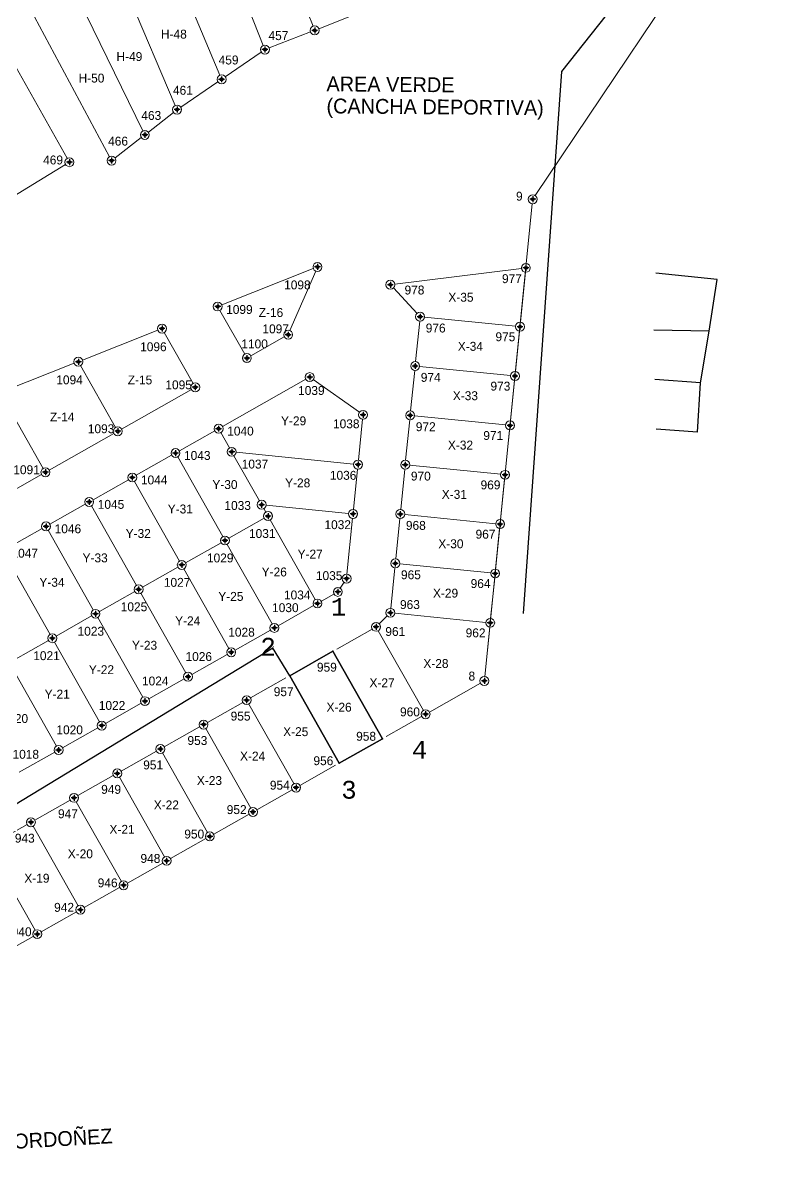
# Model space of a CAD drawing. Header units: millimetres. Extents: x 612074 to 614541, y 1316471 to 1317841.
# Drawn here: x 612879.4 to 613008.3, y 1317121.4 to 1317313.5 of the extents above; entities that cross this region are included whole.
import ezdxf
from ezdxf.enums import TextEntityAlignment as Align

# ---------------------------------------------------------------- set-up
doc = ezdxf.new("R2010")
doc.units = ezdxf.units.MM
doc.layers.add('CAPA ROJA', color=1, linetype='Continuous')
doc.styles.add('MONOTXT4', font='Monotxt4.shx')
doc.styles.add('Styledgn003', font='dgn003.shx')

# ---------------------------------------------------------------- blocks, each defined once
blk = doc.blocks.new('_ARCHTICK')
at = {"color": 0, "linetype": 'ByBlock', "const_width": 0.15}
blk.add_lwpolyline([(-0.5, -0.5), (0.5, 0.5)], dxfattribs=at)

msp = doc.modelspace()

# ---------------------------------------------------------------- linework, layer by layer
at = {"layer": 'CAPA ROJA', "color": 1, "linetype": 'Continuous'}
for p, q in [((613008.27, 1317353.56), (612970.11, 1317305.32)), ((612970.11, 1317305.32), (612963.66, 1317214.08)), ((612996.32, 1317270.31), (612985.99, 1317271.38)), ((612994.98, 1317261.61), (612996.32, 1317270.31)), ((612994.98, 1317261.61), (612985.66, 1317261.77)), ((612993.5, 1317252.88), (612994.98, 1317261.61)), ((612993.5, 1317252.88), (612985.8, 1317253.44)), ((612993.01, 1317244.62), (612993.5, 1317252.88)), ((612993.01, 1317244.62), (612986.06, 1317245.11))]:
    msp.add_line(p, q, dxfattribs=at)
at = {"layer": 'CAPA ROJA', "color": 1, "linetype": 'Continuous', "lineweight": 13}
for p, q in [((612965.67, 1317284.42), (613003.75, 1317341.11)), ((612921.4, 1317330.14), (612928.25, 1317312.92)), ((612928.25, 1317312.92), (612921.4, 1317330.14)), ((612913.02, 1317326.87), (612919.87, 1317309.68)), ((612919.87, 1317309.68), (612913.02, 1317326.87)), ((612904.65, 1317323.59), (612912.57, 1317304.68)), ((612912.57, 1317304.68), (612904.65, 1317323.59)), ((612896.25, 1317320.31), (612905.06, 1317299.58)), ((612905.06, 1317299.58), (612896.25, 1317320.31)), ((612888.8, 1317317.4), (612899.6, 1317295.3)), ((612899.6, 1317295.3), (612888.8, 1317317.4)), ((612881.36, 1317314.49), (612893.97, 1317290.96)), ((612929.23, 1317312.5), (612936.16, 1317315.24)), ((612886.86, 1317290.69), (612874.87, 1317311.93)), ((612920.85, 1317309.26), (612927.83, 1317311.95)), ((612913.48, 1317304.41), (612919.53, 1317308.56)), ((612905.97, 1317299.31), (612912.24, 1317303.56)), ((612900.52, 1317295.09), (612904.76, 1317298.42)), ((612894.91, 1317290.76), (612899.33, 1317294.17)), ((612875.82, 1317283.06), (612886.59, 1317289.64)), ((612957.18, 1317203.46), (612965.18, 1317283.05)), ((612928.3, 1317272.12), (612912.9, 1317266.02)), ((612963.35, 1317272.16), (612942.02, 1317269.5)), ((612924.36, 1317261.69), (612928.7, 1317271.71)), ((612963.17, 1317263.09), (612964.02, 1317271.51)), ((612941.78, 1317268.86), (612945.77, 1317264.58)), ((612912.57, 1317265.09), (612916.75, 1317257.72)), ((612946.21, 1317263.29), (612945.52, 1317256.47)), ((612962.35, 1317262.42), (612947.03, 1317263.96)), ((612947.03, 1317263.96), (612962.35, 1317262.42)), ((612902.12, 1317261.75), (612889.44, 1317256.73)), ((612908.05, 1317252.79), (612903.19, 1317261.38)), ((612917.77, 1317257.43), (612923.41, 1317260.63)), ((612962.34, 1317254.78), (612963.02, 1317261.6)), ((612888.04, 1317256.18), (612876.3, 1317251.53)), ((612895, 1317245.4), (612889.11, 1317255.8)), ((612889.11, 1317255.8), (612895, 1317245.4)), ((612945.37, 1317254.98), (612944.69, 1317248.17)), ((612961.52, 1317254.11), (612946.2, 1317255.65)), ((612946.2, 1317255.65), (612961.52, 1317254.11)), ((612927.04, 1317253.49), (612913, 1317245.55)), ((612936.06, 1317247.94), (612928.3, 1317253.43)), ((612961.5, 1317246.48), (612962.19, 1317253.29)), ((612896.02, 1317245.11), (612907.76, 1317251.77)), ((612882.82, 1317238.5), (612875.97, 1317250.6)), ((612875.97, 1317250.6), (612882.82, 1317238.5)), ((612960.68, 1317245.81), (612945.36, 1317247.35)), ((612945.36, 1317247.35), (612960.68, 1317245.81)), ((612935.9, 1317239.88), (612936.59, 1317246.76)), ((612944.54, 1317246.68), (612943.85, 1317239.86)), ((612883.84, 1317238.21), (612894.71, 1317244.37)), ((612911.7, 1317244.81), (612905.74, 1317241.44)), ((612912.72, 1317244.53), (612914.19, 1317241.93)), ((612914.19, 1317241.93), (612912.72, 1317244.53)), ((612960.67, 1317238.17), (612961.35, 1317244.99)), ((612904.43, 1317240.7), (612898.47, 1317237.33)), ((612905.46, 1317240.42), (612913.04, 1317227.01)), ((612913.04, 1317227.01), (612905.46, 1317240.42)), ((612914.93, 1317240.62), (612919.23, 1317233.03)), ((612919.23, 1317233.03), (612914.93, 1317240.62)), ((612935.08, 1317239.21), (612915.31, 1317241.2)), ((612915.31, 1317241.2), (612935.08, 1317239.21)), ((612875.14, 1317233.28), (612882.54, 1317237.47)), ((612935.07, 1317231.58), (612935.75, 1317238.39)), ((612943.7, 1317238.37), (612943.02, 1317231.55)), ((612959.85, 1317237.5), (612944.52, 1317239.04)), ((612944.52, 1317239.04), (612959.85, 1317237.5)), ((612897.17, 1317236.59), (612891.21, 1317233.21)), ((612898.19, 1317236.3), (612905.78, 1317222.9)), ((612905.78, 1317222.9), (612898.19, 1317236.3)), ((612959.83, 1317229.86), (612960.52, 1317236.68)), ((612889.9, 1317232.47), (612883.94, 1317229.1)), ((612890.93, 1317232.19), (612898.51, 1317218.79)), ((612898.51, 1317218.79), (612890.93, 1317232.19)), ((612919.97, 1317231.73), (612920.31, 1317231.12)), ((612920.31, 1317231.12), (612919.97, 1317231.73)), ((612934.25, 1317230.91), (612920.34, 1317232.3)), ((612920.34, 1317232.3), (612934.25, 1317230.91)), ((612920.03, 1317230.1), (612914.06, 1317226.73)), ((612914.06, 1317226.73), (612920.03, 1317230.1)), ((612928.63, 1317216.42), (612921.05, 1317229.82)), ((612921.05, 1317229.82), (612928.63, 1317216.42)), ((612933.97, 1317220.69), (612934.92, 1317230.09)), ((612942.87, 1317230.06), (612942.18, 1317223.25)), ((612959.01, 1317229.19), (612943.69, 1317230.73)), ((612943.69, 1317230.73), (612959.01, 1317229.19)), ((612882.64, 1317228.36), (612876.68, 1317224.99)), ((612883.66, 1317228.08), (612891.25, 1317214.67)), ((612891.25, 1317214.67), (612883.66, 1317228.08)), ((612959, 1317221.56), (612959.68, 1317228.37)), ((612912.76, 1317225.99), (612906.8, 1317222.62)), ((612906.8, 1317222.62), (612912.76, 1317225.99)), ((612876.39, 1317223.97), (612883.98, 1317210.56)), ((612883.98, 1317210.56), (612876.39, 1317223.97)), ((612921.37, 1317212.31), (612913.78, 1317225.71)), ((612913.78, 1317225.71), (612921.37, 1317212.31)), ((612958.17, 1317220.89), (612942.85, 1317222.43)), ((612942.85, 1317222.43), (612958.17, 1317220.89)), ((612905.49, 1317221.88), (612899.53, 1317218.5)), ((612899.53, 1317218.5), (612905.49, 1317221.88)), ((612914.1, 1317208.19), (612906.52, 1317221.59)), ((612906.52, 1317221.59), (612914.1, 1317208.19)), ((612942.03, 1317221.76), (612941.35, 1317214.94)), ((612932.84, 1317218.34), (612933.49, 1317219.32)), ((612958.16, 1317213.25), (612958.85, 1317220.07)), ((612898.23, 1317217.76), (612892.27, 1317214.39)), ((612892.27, 1317214.39), (612898.23, 1317217.76)), ((612906.83, 1317204.08), (612899.25, 1317217.48)), ((612899.25, 1317217.48), (612906.83, 1317204.08)), ((612929.65, 1317216.13), (612931.78, 1317217.34)), ((612922.39, 1317212.02), (612928.35, 1317215.4)), ((612890.96, 1317213.65), (612885, 1317210.28)), ((612885, 1317210.28), (612890.96, 1317213.65)), ((612899.57, 1317199.97), (612891.99, 1317213.37)), ((612891.99, 1317213.37), (612899.57, 1317199.97)), ((612940.74, 1317213.67), (612939.41, 1317212.34)), ((612957.34, 1317212.58), (612942.02, 1317214.12)), ((612942.02, 1317214.12), (612957.34, 1317212.58)), ((612915.12, 1317207.91), (612921.08, 1317211.28)), ((612938.22, 1317211.45), (612932.26, 1317208.07)), ((612946.83, 1317197.76), (612939.24, 1317211.16)), ((612939.24, 1317211.16), (612946.83, 1317197.76)), ((612957.18, 1317203.46), (612958.01, 1317211.76)), ((612883.7, 1317209.54), (612877.74, 1317206.17)), ((612877.74, 1317206.17), (612883.7, 1317209.54)), ((612892.3, 1317195.86), (612884.72, 1317209.26)), ((612884.72, 1317209.26), (612892.3, 1317195.86)), ((612907.86, 1317203.8), (612913.82, 1317207.17)), ((612885.04, 1317191.74), (612877.45, 1317205.14)), ((612877.45, 1317205.14), (612885.04, 1317191.74)), ((612900.59, 1317199.69), (612906.55, 1317203.06)), ((612923.69, 1317203.22), (612917.73, 1317199.85)), ((612947.85, 1317197.48), (612956.45, 1317202.35)), ((612916.42, 1317199.11), (612910.46, 1317195.74)), ((612893.33, 1317195.57), (612899.29, 1317198.95)), ((612925.03, 1317185.43), (612917.44, 1317198.83)), ((612917.44, 1317198.83), (612925.03, 1317185.43)), ((612940.58, 1317193.37), (612946.54, 1317196.74)), ((612886.06, 1317191.46), (612892.02, 1317194.83)), ((612909.16, 1317195), (612903.19, 1317191.63)), ((612917.76, 1317181.31), (612910.18, 1317194.72)), ((612910.18, 1317194.72), (612917.76, 1317181.31)), ((612933.32, 1317189.26), (612939.28, 1317192.63)), ((612878.79, 1317187.35), (612884.75, 1317190.72)), ((612901.89, 1317190.89), (612895.93, 1317187.52)), ((612910.5, 1317177.2), (612902.91, 1317190.61)), ((612902.91, 1317190.61), (612910.5, 1317177.2)), ((612926.05, 1317185.14), (612932.01, 1317188.52)), ((612894.62, 1317186.78), (612888.66, 1317183.41)), ((612903.23, 1317173.09), (612895.65, 1317186.5)), ((612895.65, 1317186.5), (612903.23, 1317173.09)), ((612918.79, 1317181.03), (612924.75, 1317184.4)), ((612887.36, 1317182.67), (612881.4, 1317179.3)), ((612895.97, 1317168.98), (612888.38, 1317182.39)), ((612888.38, 1317182.39), (612895.97, 1317168.98)), ((612911.52, 1317176.92), (612917.48, 1317180.29)), ((612880.09, 1317178.56), (612874.13, 1317175.18)), ((612888.7, 1317164.87), (612881.11, 1317178.27)), ((612881.11, 1317178.27), (612888.7, 1317164.87)), ((612904.26, 1317172.81), (612910.22, 1317176.18)), ((612881.44, 1317160.75), (612873.85, 1317174.16)), ((612873.85, 1317174.16), (612881.44, 1317160.75)), ((612896.99, 1317168.69), (612902.95, 1317172.07)), ((612889.72, 1317164.58), (612895.68, 1317167.96)), ((612882.46, 1317160.47), (612888.42, 1317163.84)), ((612875.19, 1317156.36), (612881.15, 1317159.73))]:
    msp.add_line(p, q, dxfattribs=at)
at = {"layer": 'CAPA ROJA', "color": 0, "linetype": 'ByBlock', "lineweight": -2}
for p, q in [((612928.53, 1317312.72), (612928.53, 1317311.72)), ((612928.53, 1317312.72), (612928.53, 1317311.72)), ((612929.03, 1317312.22), (612928.03, 1317312.22)), ((612929.03, 1317312.22), (612928.03, 1317312.22)), ((612920.65, 1317308.99), (612919.65, 1317308.99)), ((612920.65, 1317308.99), (612919.65, 1317308.99)), ((612920.15, 1317309.49), (612920.15, 1317308.49)), ((612920.15, 1317309.49), (612920.15, 1317308.49)), ((612913.36, 1317303.98), (612912.36, 1317303.98)), ((612913.36, 1317303.98), (612912.36, 1317303.98)), ((612912.86, 1317304.48), (612912.86, 1317303.48)), ((612912.86, 1317304.48), (612912.86, 1317303.48)), ((612905.85, 1317298.89), (612904.85, 1317298.89)), ((612905.85, 1317298.89), (612904.85, 1317298.89)), ((612905.35, 1317299.39), (612905.35, 1317298.39)), ((612905.35, 1317299.39), (612905.35, 1317298.39)), ((612899.93, 1317295.13), (612899.93, 1317294.13)), ((612899.93, 1317295.13), (612899.93, 1317294.13)), ((612900.43, 1317294.63), (612899.43, 1317294.63)), ((612900.43, 1317294.63), (612899.43, 1317294.63)), ((612887.73, 1317290.03), (612886.73, 1317290.03)), ((612887.23, 1317290.53), (612887.23, 1317289.53)), ((612894.82, 1317290.3), (612893.82, 1317290.3)), ((612894.32, 1317290.8), (612894.32, 1317289.8)), ((612965.75, 1317283.8), (612964.75, 1317283.8)), ((612965.25, 1317284.3), (612965.25, 1317283.3)), ((612929.5, 1317272.4), (612928.5, 1317272.4)), ((612929, 1317272.9), (612929, 1317271.9)), ((612964.59, 1317272.25), (612963.59, 1317272.25)), ((612964.09, 1317272.75), (612964.09, 1317271.75)), ((612941.77, 1317269.41), (612940.77, 1317269.41)), ((612941.27, 1317269.91), (612941.27, 1317268.91)), ((612912.2, 1317266.24), (612912.2, 1317265.24)), ((612912.7, 1317265.74), (612911.7, 1317265.74)), ((612946.28, 1317264.53), (612946.28, 1317263.54)), ((612946.28, 1317264.53), (612946.28, 1317263.54)), ((612902.82, 1317262.53), (612902.82, 1317261.53)), ((612946.78, 1317264.03), (612945.78, 1317264.03)), ((612946.78, 1317264.03), (612945.78, 1317264.03)), ((612963.1, 1317262.84), (612963.1, 1317261.84)), ((612963.1, 1317262.84), (612963.1, 1317261.84)), ((612903.32, 1317262.03), (612902.32, 1317262.03)), ((612924.57, 1317261), (612923.57, 1317261)), ((612924.07, 1317261.5), (612924.07, 1317260.5)), ((612963.6, 1317262.34), (612962.6, 1317262.34)), ((612963.6, 1317262.34), (612962.6, 1317262.34)), ((612888.74, 1317256.95), (612888.74, 1317255.95)), ((612888.74, 1317256.95), (612888.74, 1317255.95)), ((612917.61, 1317257.06), (612916.61, 1317257.06)), ((612917.11, 1317257.56), (612917.11, 1317256.56)), ((612889.24, 1317256.45), (612888.24, 1317256.45)), ((612889.24, 1317256.45), (612888.24, 1317256.45)), ((612945.95, 1317255.73), (612944.95, 1317255.73)), ((612945.95, 1317255.73), (612944.95, 1317255.73)), ((612945.45, 1317256.23), (612945.45, 1317255.23)), ((612945.45, 1317256.23), (612945.45, 1317255.23)), ((612928.19, 1317253.86), (612927.19, 1317253.86)), ((612927.69, 1317254.36), (612927.69, 1317253.36)), ((612962.76, 1317254.04), (612961.76, 1317254.04)), ((612962.76, 1317254.04), (612961.76, 1317254.04)), ((612962.26, 1317254.54), (612962.26, 1317253.54)), ((612962.26, 1317254.54), (612962.26, 1317253.54)), ((612908.92, 1317252.14), (612907.92, 1317252.14)), ((612908.42, 1317252.64), (612908.42, 1317251.64)), ((612937.17, 1317247.51), (612936.17, 1317247.51)), ((612936.67, 1317248.01), (612936.67, 1317247.01)), ((612945.11, 1317247.42), (612944.11, 1317247.42)), ((612945.11, 1317247.42), (612944.11, 1317247.42)), ((612944.61, 1317247.92), (612944.61, 1317246.92)), ((612944.61, 1317247.92), (612944.61, 1317246.92)), ((612895.37, 1317245.24), (612895.37, 1317244.24)), ((612895.37, 1317245.24), (612895.37, 1317244.24)), ((612912.85, 1317245.18), (612911.85, 1317245.18)), ((612912.85, 1317245.18), (612911.85, 1317245.18)), ((612912.35, 1317245.68), (612912.35, 1317244.68)), ((612912.35, 1317245.68), (612912.35, 1317244.68)), ((612961.93, 1317245.73), (612960.93, 1317245.73)), ((612961.93, 1317245.73), (612960.93, 1317245.73)), ((612961.43, 1317246.23), (612961.43, 1317245.23)), ((612961.43, 1317246.23), (612961.43, 1317245.23)), ((612895.87, 1317244.74), (612894.87, 1317244.74)), ((612895.87, 1317244.74), (612894.87, 1317244.74)), ((612905.09, 1317241.57), (612905.09, 1317240.57)), ((612905.09, 1317241.57), (612905.09, 1317240.57)), ((612915.06, 1317241.28), (612914.06, 1317241.28)), ((612915.06, 1317241.28), (612914.06, 1317241.28)), ((612915.06, 1317241.28), (612914.06, 1317241.28)), ((612914.56, 1317241.78), (612914.56, 1317240.78)), ((612914.56, 1317241.78), (612914.56, 1317240.78)), ((612914.56, 1317241.78), (612914.56, 1317240.78)), ((612905.59, 1317241.07), (612904.59, 1317241.07)), ((612905.59, 1317241.07), (612904.59, 1317241.07)), ((612935.83, 1317239.64), (612935.83, 1317238.64)), ((612935.83, 1317239.64), (612935.83, 1317238.64)), ((612943.78, 1317239.61), (612943.78, 1317238.62)), ((612943.78, 1317239.61), (612943.78, 1317238.62)), ((612883.69, 1317237.84), (612882.69, 1317237.84)), ((612883.69, 1317237.84), (612882.69, 1317237.84)), ((612883.19, 1317238.34), (612883.19, 1317237.34)), ((612883.19, 1317238.34), (612883.19, 1317237.34)), ((612897.82, 1317237.46), (612897.82, 1317236.46)), ((612897.82, 1317237.46), (612897.82, 1317236.46)), ((612936.33, 1317239.14), (612935.33, 1317239.14)), ((612936.33, 1317239.14), (612935.33, 1317239.14)), ((612944.28, 1317239.11), (612943.28, 1317239.11)), ((612944.28, 1317239.11), (612943.28, 1317239.11)), ((612961.09, 1317237.42), (612960.09, 1317237.42)), ((612961.09, 1317237.42), (612960.09, 1317237.42)), ((612960.59, 1317237.92), (612960.59, 1317236.92)), ((612960.59, 1317237.92), (612960.59, 1317236.92)), ((612898.32, 1317236.96), (612897.32, 1317236.96)), ((612898.32, 1317236.96), (612897.32, 1317236.96)), ((612891.06, 1317232.84), (612890.06, 1317232.84)), ((612891.06, 1317232.84), (612890.06, 1317232.84)), ((612890.56, 1317233.34), (612890.56, 1317232.34)), ((612890.56, 1317233.34), (612890.56, 1317232.34)), ((612920.1, 1317232.38), (612919.1, 1317232.38)), ((612920.1, 1317232.38), (612919.1, 1317232.38)), ((612920.1, 1317232.38), (612919.1, 1317232.38)), ((612919.6, 1317232.88), (612919.6, 1317231.88)), ((612919.6, 1317232.88), (612919.6, 1317231.88)), ((612919.6, 1317232.88), (612919.6, 1317231.88)), ((612921.18, 1317230.47), (612920.18, 1317230.47)), ((612921.18, 1317230.47), (612920.18, 1317230.47)), ((612921.18, 1317230.47), (612920.18, 1317230.47)), ((612920.68, 1317230.97), (612920.68, 1317229.97)), ((612920.68, 1317230.97), (612920.68, 1317229.97)), ((612920.68, 1317230.97), (612920.68, 1317229.97)), ((612935.49, 1317230.83), (612934.49, 1317230.83)), ((612935.49, 1317230.83), (612934.49, 1317230.83)), ((612934.99, 1317231.33), (612934.99, 1317230.33)), ((612934.99, 1317231.33), (612934.99, 1317230.33)), ((612943.44, 1317230.81), (612942.44, 1317230.81)), ((612943.44, 1317230.81), (612942.44, 1317230.81)), ((612942.94, 1317231.31), (612942.94, 1317230.31)), ((612942.94, 1317231.31), (612942.94, 1317230.31)), ((612883.79, 1317228.73), (612882.79, 1317228.73)), ((612883.79, 1317228.73), (612882.79, 1317228.73)), ((612883.29, 1317229.23), (612883.29, 1317228.23)), ((612883.29, 1317229.23), (612883.29, 1317228.23)), ((612960.26, 1317229.12), (612959.26, 1317229.12)), ((612960.26, 1317229.12), (612959.26, 1317229.12)), ((612959.76, 1317229.62), (612959.76, 1317228.62)), ((612959.76, 1317229.62), (612959.76, 1317228.62)), ((612913.91, 1317226.36), (612912.91, 1317226.36)), ((612913.91, 1317226.36), (612912.91, 1317226.36)), ((612913.91, 1317226.36), (612912.91, 1317226.36)), ((612913.91, 1317226.36), (612912.91, 1317226.36)), ((612913.41, 1317226.86), (612913.41, 1317225.86)), ((612913.41, 1317226.86), (612913.41, 1317225.86)), ((612913.41, 1317226.86), (612913.41, 1317225.86)), ((612913.41, 1317226.86), (612913.41, 1317225.86)), ((612906.65, 1317222.25), (612905.65, 1317222.25)), ((612906.65, 1317222.25), (612905.65, 1317222.25)), ((612906.65, 1317222.25), (612905.65, 1317222.25)), ((612906.65, 1317222.25), (612905.65, 1317222.25)), ((612906.15, 1317222.75), (612906.15, 1317221.75)), ((612906.15, 1317222.75), (612906.15, 1317221.75)), ((612906.15, 1317222.75), (612906.15, 1317221.75)), ((612906.15, 1317222.75), (612906.15, 1317221.75)), ((612942.61, 1317222.5), (612941.61, 1317222.5)), ((612942.61, 1317222.5), (612941.61, 1317222.5)), ((612942.11, 1317223), (612942.11, 1317222)), ((612942.11, 1317223), (612942.11, 1317222)), ((612933.9, 1317220.44), (612933.9, 1317219.44)), ((612959.42, 1317220.81), (612958.42, 1317220.81)), ((612959.42, 1317220.81), (612958.42, 1317220.81)), ((612958.92, 1317221.31), (612958.92, 1317220.31)), ((612958.92, 1317221.31), (612958.92, 1317220.31)), ((612898.88, 1317218.63), (612898.88, 1317217.63)), ((612898.88, 1317218.63), (612898.88, 1317217.63)), ((612898.88, 1317218.63), (612898.88, 1317217.63)), ((612898.88, 1317218.63), (612898.88, 1317217.63)), ((612932.43, 1317218.21), (612932.43, 1317217.21)), ((612934.4, 1317219.94), (612933.4, 1317219.94)), ((612899.38, 1317218.13), (612898.38, 1317218.13)), ((612899.38, 1317218.13), (612898.38, 1317218.13)), ((612899.38, 1317218.13), (612898.38, 1317218.13)), ((612899.38, 1317218.13), (612898.38, 1317218.13)), ((612929, 1317216.26), (612929, 1317215.26)), ((612929, 1317216.26), (612929, 1317215.26)), ((612932.93, 1317217.71), (612931.93, 1317217.71)), ((612891.62, 1317214.52), (612891.62, 1317213.52)), ((612891.62, 1317214.52), (612891.62, 1317213.52)), ((612891.62, 1317214.52), (612891.62, 1317213.52)), ((612891.62, 1317214.52), (612891.62, 1317213.52)), ((612929.5, 1317215.76), (612928.5, 1317215.76)), ((612929.5, 1317215.76), (612928.5, 1317215.76)), ((612941.27, 1317214.69), (612941.27, 1317213.69)), ((612941.27, 1317214.69), (612941.27, 1317213.69)), ((612892.12, 1317214.02), (612891.12, 1317214.02)), ((612892.12, 1317214.02), (612891.12, 1317214.02)), ((612892.12, 1317214.02), (612891.12, 1317214.02)), ((612892.12, 1317214.02), (612891.12, 1317214.02)), ((612941.77, 1317214.19), (612940.77, 1317214.19)), ((612941.77, 1317214.19), (612940.77, 1317214.19)), ((612958.59, 1317212.5), (612957.59, 1317212.5)), ((612958.59, 1317212.5), (612957.59, 1317212.5)), ((612958.09, 1317213), (612958.09, 1317212)), ((612958.09, 1317213), (612958.09, 1317212)), ((612922.24, 1317211.65), (612921.24, 1317211.65)), ((612922.24, 1317211.65), (612921.24, 1317211.65)), ((612921.74, 1317212.15), (612921.74, 1317211.15)), ((612921.74, 1317212.15), (612921.74, 1317211.15)), ((612939.37, 1317211.82), (612938.37, 1317211.82)), ((612939.37, 1317211.82), (612938.37, 1317211.82)), ((612938.87, 1317212.32), (612938.87, 1317211.32)), ((612938.87, 1317212.32), (612938.87, 1317211.32)), ((612884.85, 1317209.91), (612883.85, 1317209.91)), ((612884.85, 1317209.91), (612883.85, 1317209.91)), ((612884.85, 1317209.91), (612883.85, 1317209.91)), ((612884.85, 1317209.91), (612883.85, 1317209.91)), ((612884.35, 1317210.41), (612884.35, 1317209.41)), ((612884.35, 1317210.41), (612884.35, 1317209.41)), ((612884.35, 1317210.41), (612884.35, 1317209.41)), ((612884.35, 1317210.41), (612884.35, 1317209.41)), ((612914.97, 1317207.54), (612913.97, 1317207.54)), ((612914.97, 1317207.54), (612913.97, 1317207.54)), ((612914.47, 1317208.04), (612914.47, 1317207.04)), ((612914.47, 1317208.04), (612914.47, 1317207.04)), ((612907.7, 1317203.43), (612906.7, 1317203.43)), ((612907.7, 1317203.43), (612906.7, 1317203.43)), ((612907.2, 1317203.93), (612907.2, 1317202.93)), ((612907.2, 1317203.93), (612907.2, 1317202.93)), ((612957.1, 1317203.22), (612957.1, 1317202.22)), ((612957.1, 1317203.22), (612957.1, 1317202.22)), ((612957.6, 1317202.72), (612956.6, 1317202.72)), ((612957.6, 1317202.72), (612956.6, 1317202.72)), ((612900.44, 1317199.32), (612899.44, 1317199.32)), ((612900.44, 1317199.32), (612899.44, 1317199.32)), ((612899.94, 1317199.82), (612899.94, 1317198.82)), ((612899.94, 1317199.82), (612899.94, 1317198.82)), ((612917.57, 1317199.48), (612916.57, 1317199.48)), ((612917.57, 1317199.48), (612916.57, 1317199.48)), ((612917.07, 1317199.98), (612917.07, 1317198.98)), ((612917.07, 1317199.98), (612917.07, 1317198.98)), ((612947.7, 1317197.11), (612946.7, 1317197.11)), ((612947.7, 1317197.11), (612946.7, 1317197.11)), ((612947.2, 1317197.61), (612947.2, 1317196.61)), ((612947.2, 1317197.61), (612947.2, 1317196.61)), ((612893.17, 1317195.2), (612892.17, 1317195.2)), ((612893.17, 1317195.2), (612892.17, 1317195.2)), ((612892.67, 1317195.7), (612892.67, 1317194.7)), ((612892.67, 1317195.7), (612892.67, 1317194.7)), ((612910.31, 1317195.37), (612909.31, 1317195.37)), ((612910.31, 1317195.37), (612909.31, 1317195.37)), ((612909.81, 1317195.87), (612909.81, 1317194.87)), ((612909.81, 1317195.87), (612909.81, 1317194.87)), ((612885.41, 1317191.59), (612885.41, 1317190.59)), ((612885.41, 1317191.59), (612885.41, 1317190.59)), ((612902.54, 1317191.76), (612902.54, 1317190.76)), ((612902.54, 1317191.76), (612902.54, 1317190.76)), ((612885.91, 1317191.09), (612884.91, 1317191.09)), ((612885.91, 1317191.09), (612884.91, 1317191.09)), ((612903.04, 1317191.26), (612902.04, 1317191.26)), ((612903.04, 1317191.26), (612902.04, 1317191.26)), ((612895.28, 1317187.65), (612895.28, 1317186.65)), ((612895.28, 1317187.65), (612895.28, 1317186.65)), ((612895.78, 1317187.15), (612894.78, 1317187.15)), ((612895.78, 1317187.15), (612894.78, 1317187.15)), ((612925.9, 1317184.77), (612924.9, 1317184.77)), ((612925.9, 1317184.77), (612924.9, 1317184.77)), ((612925.4, 1317185.27), (612925.4, 1317184.27)), ((612925.4, 1317185.27), (612925.4, 1317184.27)), ((612888.51, 1317183.04), (612887.51, 1317183.04)), ((612888.51, 1317183.04), (612887.51, 1317183.04)), ((612888.01, 1317183.54), (612888.01, 1317182.54)), ((612888.01, 1317183.54), (612888.01, 1317182.54)), ((612918.63, 1317180.66), (612917.63, 1317180.66)), ((612918.63, 1317180.66), (612917.63, 1317180.66)), ((612918.13, 1317181.16), (612918.13, 1317180.16)), ((612918.13, 1317181.16), (612918.13, 1317180.16)), ((612881.24, 1317178.93), (612880.24, 1317178.93)), ((612881.24, 1317178.93), (612880.24, 1317178.93)), ((612880.74, 1317179.43), (612880.74, 1317178.43)), ((612880.74, 1317179.43), (612880.74, 1317178.43)), ((612911.37, 1317176.55), (612910.37, 1317176.55)), ((612911.37, 1317176.55), (612910.37, 1317176.55)), ((612910.87, 1317177.05), (612910.87, 1317176.05)), ((612910.87, 1317177.05), (612910.87, 1317176.05)), ((612904.1, 1317172.44), (612903.1, 1317172.44)), ((612904.1, 1317172.44), (612903.1, 1317172.44)), ((612903.6, 1317172.94), (612903.6, 1317171.94)), ((612903.6, 1317172.94), (612903.6, 1317171.94)), ((612896.84, 1317168.33), (612895.84, 1317168.33)), ((612896.84, 1317168.33), (612895.84, 1317168.33)), ((612896.34, 1317168.83), (612896.34, 1317167.83)), ((612896.34, 1317168.83), (612896.34, 1317167.83)), ((612889.07, 1317164.71), (612889.07, 1317163.71)), ((612889.07, 1317164.71), (612889.07, 1317163.71)), ((612889.57, 1317164.21), (612888.57, 1317164.21)), ((612889.57, 1317164.21), (612888.57, 1317164.21)), ((612881.81, 1317160.6), (612881.81, 1317159.6)), ((612881.81, 1317160.6), (612881.81, 1317159.6)), ((612882.31, 1317160.1), (612881.31, 1317160.1)), ((612882.31, 1317160.1), (612881.31, 1317160.1))]:
    msp.add_line(p, q, dxfattribs=at)
at = {"layer": 'CAPA ROJA', "color": 1, "lineweight": 30, "ltscale": 0.5}
for p, q in [((612921.51, 1317208.26), (612832.16, 1317154.01)), ((612924.34, 1317203.6), (612921.45, 1317208.37)), ((612931.61, 1317207.71), (612924.34, 1317203.59)), ((612939.93, 1317193), (612931.61, 1317207.71)), ((612924.34, 1317203.59), (612932.66, 1317188.89)), ((612932.66, 1317188.89), (612939.93, 1317193))]:
    msp.add_line(p, q, dxfattribs=at)
at = {"layer": 'CAPA ROJA', "color": 1, "ltscale": 0.5}
for p, q in [((612924.34, 1317203.59), (612931.61, 1317207.71)), ((612931.61, 1317207.71), (612939.93, 1317193)), ((612932.66, 1317188.89), (612924.34, 1317203.59)), ((612939.93, 1317193), (612932.66, 1317188.89))]:
    msp.add_line(p, q, dxfattribs=at)
at = {"layer": 'CAPA ROJA', "color": 1, "linetype": 'Continuous', "lineweight": 13}
for centre in [(612928.53, 1317312.22), (612928.53, 1317312.22), (612920.15, 1317308.99), (612920.15, 1317308.99), (612912.86, 1317303.98), (612912.86, 1317303.98), (612905.35, 1317298.89), (612905.35, 1317298.89), (612899.93, 1317294.63), (612899.93, 1317294.63), (612887.23, 1317290.03), (612894.32, 1317290.3), (612965.25, 1317283.8), (612929, 1317272.4), (612964.09, 1317272.25), (612941.27, 1317269.41), (612912.2, 1317265.74), (612946.28, 1317264.03), (612946.28, 1317264.03), (612902.82, 1317262.03), (612963.1, 1317262.34), (612963.1, 1317262.34), (612924.07, 1317261), (612888.74, 1317256.45), (612888.74, 1317256.45), (612917.11, 1317257.06), (612945.45, 1317255.73), (612945.45, 1317255.73), (612962.26, 1317254.04), (612962.26, 1317254.04), (612908.42, 1317252.14), (612927.69, 1317253.86), (612936.67, 1317247.51), (612944.61, 1317247.42), (612944.61, 1317247.42), (612895.37, 1317244.74), (612895.37, 1317244.74), (612912.35, 1317245.18), (612912.35, 1317245.18), (612961.43, 1317245.73), (612961.43, 1317245.73), (612905.09, 1317241.07), (612905.09, 1317241.07), (612914.56, 1317241.28), (612914.56, 1317241.28), (612914.56, 1317241.28), (612935.83, 1317239.14), (612935.83, 1317239.14), (612943.78, 1317239.11), (612943.78, 1317239.11), (612883.19, 1317237.84), (612883.19, 1317237.84), (612897.82, 1317236.96), (612897.82, 1317236.96), (612960.59, 1317237.42), (612960.59, 1317237.42), (612890.56, 1317232.84), (612890.56, 1317232.84), (612919.6, 1317232.38), (612919.6, 1317232.38), (612919.6, 1317232.38), (612920.68, 1317230.47), (612920.68, 1317230.47), (612920.68, 1317230.47), (612934.99, 1317230.83), (612934.99, 1317230.83), (612942.94, 1317230.81), (612942.94, 1317230.81), (612959.76, 1317229.12), (612959.76, 1317229.12), (612883.29, 1317228.73), (612883.29, 1317228.73), (612913.41, 1317226.36), (612913.41, 1317226.36), (612913.41, 1317226.36), (612913.41, 1317226.36), (612906.15, 1317222.25), (612906.15, 1317222.25), (612906.15, 1317222.25), (612906.15, 1317222.25), (612942.11, 1317222.5), (612942.11, 1317222.5), (612933.9, 1317219.94), (612958.92, 1317220.81), (612958.92, 1317220.81), (612898.88, 1317218.13), (612898.88, 1317218.13), (612898.88, 1317218.13), (612898.88, 1317218.13), (612932.43, 1317217.71), (612929, 1317215.76), (612929, 1317215.76), (612891.62, 1317214.02), (612891.62, 1317214.02), (612891.62, 1317214.02), (612891.62, 1317214.02), (612941.27, 1317214.19), (612941.27, 1317214.19), (612938.87, 1317211.82), (612938.87, 1317211.82), (612958.09, 1317212.5), (612958.09, 1317212.5), (612884.35, 1317209.91), (612884.35, 1317209.91), (612884.35, 1317209.91), (612884.35, 1317209.91), (612921.74, 1317211.65), (612921.74, 1317211.65), (612914.47, 1317207.54), (612914.47, 1317207.54), (612907.2, 1317203.43), (612907.2, 1317203.43), (612957.1, 1317202.72), (612957.1, 1317202.72), (612899.94, 1317199.32), (612899.94, 1317199.32), (612917.07, 1317199.48), (612917.07, 1317199.48), (612947.2, 1317197.11), (612947.2, 1317197.11), (612892.67, 1317195.2), (612892.67, 1317195.2), (612909.81, 1317195.37), (612909.81, 1317195.37), (612885.41, 1317191.09), (612885.41, 1317191.09), (612902.54, 1317191.26), (612902.54, 1317191.26), (612895.28, 1317187.15), (612895.28, 1317187.15), (612925.4, 1317184.77), (612925.4, 1317184.77), (612888.01, 1317183.04), (612888.01, 1317183.04), (612918.13, 1317180.66), (612918.13, 1317180.66), (612880.74, 1317178.93), (612880.74, 1317178.93), (612910.87, 1317176.55), (612910.87, 1317176.55), (612903.6, 1317172.44), (612903.6, 1317172.44), (612896.34, 1317168.33), (612896.34, 1317168.33), (612889.07, 1317164.21), (612889.07, 1317164.21), (612881.81, 1317160.1), (612881.81, 1317160.1)]:
    msp.add_circle(centre, 0.75, dxfattribs=at)
at = {"layer": 'CAPA ROJA', "color": 0, "linetype": 'ByBlock', "lineweight": -2}
for centre in [(612928.53, 1317312.22), (612928.53, 1317312.22), (612920.15, 1317308.99), (612920.15, 1317308.99), (612912.86, 1317303.98), (612912.86, 1317303.98), (612905.35, 1317298.89), (612905.35, 1317298.89), (612899.93, 1317294.63), (612899.93, 1317294.63), (612887.23, 1317290.03), (612894.32, 1317290.3), (612965.25, 1317283.8), (612929, 1317272.4), (612964.09, 1317272.25), (612941.27, 1317269.41), (612912.2, 1317265.74), (612946.28, 1317264.03), (612946.28, 1317264.03), (612963.1, 1317262.34), (612963.1, 1317262.34), (612902.82, 1317262.03), (612924.07, 1317261), (612888.74, 1317256.45), (612888.74, 1317256.45), (612917.11, 1317257.06), (612945.45, 1317255.73), (612945.45, 1317255.73), (612927.69, 1317253.86), (612962.26, 1317254.04), (612962.26, 1317254.04), (612908.42, 1317252.14), (612936.67, 1317247.51), (612944.61, 1317247.42), (612944.61, 1317247.42), (612912.35, 1317245.18), (612912.35, 1317245.18), (612961.43, 1317245.73), (612961.43, 1317245.73), (612895.37, 1317244.74), (612895.37, 1317244.74), (612905.09, 1317241.07), (612905.09, 1317241.07), (612914.56, 1317241.28), (612914.56, 1317241.28), (612914.56, 1317241.28), (612935.83, 1317239.14), (612935.83, 1317239.14), (612943.78, 1317239.11), (612943.78, 1317239.11), (612883.19, 1317237.84), (612883.19, 1317237.84), (612960.59, 1317237.42), (612960.59, 1317237.42), (612897.82, 1317236.96), (612897.82, 1317236.96), (612890.56, 1317232.84), (612890.56, 1317232.84), (612919.6, 1317232.38), (612919.6, 1317232.38), (612919.6, 1317232.38), (612920.68, 1317230.47), (612920.68, 1317230.47), (612920.68, 1317230.47), (612934.99, 1317230.83), (612934.99, 1317230.83), (612942.94, 1317230.81), (612942.94, 1317230.81), (612883.29, 1317228.73), (612883.29, 1317228.73), (612959.76, 1317229.12), (612959.76, 1317229.12), (612913.41, 1317226.36), (612913.41, 1317226.36), (612913.41, 1317226.36), (612913.41, 1317226.36), (612906.15, 1317222.25), (612906.15, 1317222.25), (612906.15, 1317222.25), (612906.15, 1317222.25), (612942.11, 1317222.5), (612942.11, 1317222.5), (612933.9, 1317219.94), (612958.92, 1317220.81), (612958.92, 1317220.81), (612898.88, 1317218.13), (612898.88, 1317218.13), (612898.88, 1317218.13), (612898.88, 1317218.13), (612932.43, 1317217.71), (612929, 1317215.76), (612929, 1317215.76), (612941.27, 1317214.19), (612941.27, 1317214.19), (612891.62, 1317214.02), (612891.62, 1317214.02), (612891.62, 1317214.02), (612891.62, 1317214.02), (612958.09, 1317212.5), (612958.09, 1317212.5), (612921.74, 1317211.65), (612921.74, 1317211.65), (612938.87, 1317211.82), (612938.87, 1317211.82), (612884.35, 1317209.91), (612884.35, 1317209.91), (612884.35, 1317209.91), (612884.35, 1317209.91), (612914.47, 1317207.54), (612914.47, 1317207.54), (612907.2, 1317203.43), (612907.2, 1317203.43), (612957.1, 1317202.72), (612957.1, 1317202.72), (612899.94, 1317199.32), (612899.94, 1317199.32), (612917.07, 1317199.48), (612917.07, 1317199.48), (612947.2, 1317197.11), (612947.2, 1317197.11), (612892.67, 1317195.2), (612892.67, 1317195.2), (612909.81, 1317195.37), (612909.81, 1317195.37), (612885.41, 1317191.09), (612885.41, 1317191.09), (612902.54, 1317191.26), (612902.54, 1317191.26), (612895.28, 1317187.15), (612895.28, 1317187.15), (612925.4, 1317184.77), (612925.4, 1317184.77), (612888.01, 1317183.04), (612888.01, 1317183.04), (612918.13, 1317180.66), (612918.13, 1317180.66), (612880.74, 1317178.93), (612880.74, 1317178.93), (612910.87, 1317176.55), (612910.87, 1317176.55), (612903.6, 1317172.44), (612903.6, 1317172.44), (612896.34, 1317168.33), (612896.34, 1317168.33), (612889.07, 1317164.21), (612889.07, 1317164.21), (612881.81, 1317160.1), (612881.81, 1317160.1)]:
    msp.add_ellipse(centre, major_axis=(0, 0.25), ratio=0.999881, start_param=-1.57079, end_param=4.712395, dxfattribs=at)
at = {"layer": 'CAPA ROJA', "color": 1, "lineweight": 30, "ltscale": 0.5}
for p in [(612931.61, 1317207.71), (612924.34, 1317203.59), (612939.93, 1317193), (612932.66, 1317188.89)]:
    msp.add_point(p, dxfattribs=at)

# ---------------------------------------------------------------- block references
at = {"layer": 'CAPA ROJA', "color": 1, "lineweight": 30, "ltscale": 0.5, "xscale": 0.5, "yscale": 0.5, "zscale": 0.5, "rotation": 31.26451869472367}
msp.add_blockref('_ARCHTICK', (612921.51, 1317208.26), dxfattribs=at)

# ---------------------------------------------------------------- texts
at = {"layer": 'CAPA ROJA', "color": 1, "linetype": 'Continuous', "lineweight": 13, "style": 'Styledgn003'}
for s, p in [('H-48', (612904.82, 1317311.59)), ('H-49', (612897.33, 1317307.81)), ('H-50', (612890.94, 1317304.19)), ('X-35', (612953.16, 1317267.3)), ('Z-16', (612921.17, 1317264.73)), ('X-34', (612954.75, 1317259.04)), ('Z-15', (612899.11, 1317253.38)), ('X-33', (612953.91, 1317250.73)), ('Z-14', (612886.02, 1317247.15)), ('Y-29', (612924.98, 1317246.5)), ('X-32', (612953.08, 1317242.42)), ('Y-30', (612913.42, 1317235.77)), ('Y-28', (612925.67, 1317236.05)), ('X-31', (612952.05, 1317234.12)), ('Y-31', (612905.9, 1317231.66)), ('Y-32', (612898.82, 1317227.54)), ('X-30', (612951.47, 1317225.81)), ('Y-33', (612891.56, 1317223.43)), ('Y-27', (612927.77, 1317224.07)), ('Y-34', (612884.29, 1317219.32)), ('Y-26', (612921.72, 1317221.06)), ('X-29', (612950.57, 1317217.5)), ('Y-25', (612914.42, 1317216.95)), ('Y-24', (612907.15, 1317212.84)), ('Y-23', (612899.88, 1317208.72)), ('Y-22', (612892.62, 1317204.61)), ('X-28', (612948.95, 1317205.65)), ('X-27', (612939.88, 1317202.41)), ('Y-21', (612885.17, 1317200.5)), ('X-26', (612932.64, 1317198.3)), ('Y-20', (612878.15, 1317196.39)), ('X-25', (612925.34, 1317194.18)), ('X-24', (612918.08, 1317190.07)), ('X-23', (612910.81, 1317185.96)), ('X-22', (612903.55, 1317181.85)), ('X-21', (612896.09, 1317177.74)), ('X-20', (612889.07, 1317173.62)), ('X-19', (612881.75, 1317169.51))]:
    msp.add_text(s, height=1.5, dxfattribs=at).set_placement(p, align=Align.MIDDLE_CENTER)
at = {"layer": 'CAPA ROJA', "color": 1, "linetype": 'Continuous', "lineweight": 0, "style": 'Styledgn003'}
msp.add_text('457', height=1.5, dxfattribs=at).set_placement((612920.75, 1317310.14), align=Align.BOTTOM_LEFT)
for s, p in [('459', (612914.03, 1317306.04)), ('461', (612906.34, 1317300.94)), ('463', (612901.01, 1317296.7)), ('466', (612895.42, 1317292.38)), ('1100', (612918.41, 1317258.25))]:
    msp.add_text(s, height=1.5, dxfattribs=at).set_placement(p, align=Align.BOTTOM_CENTER)
at = {"layer": 'CAPA ROJA', "color": 1, "linetype": 'Continuous', "lineweight": 30, "style": 'Styledgn003'}
for s, height, p in [('AREA VERDE', 2.5, (612930.51, 1317301.98)), ('(CANCHA DEPORTIVA)', 2.4996, (612930.51, 1317298.26))]:
    msp.add_text(s, height=height, rotation=359.4945, dxfattribs=at).set_placement(p)
at = {"layer": 'CAPA ROJA', "color": 1, "linetype": 'Continuous', "lineweight": 0, "style": 'Styledgn003'}
for s, p in [('469', (612886.15, 1317290.41)), ('9', (612963.55, 1317284.31)), ('1097', (612924.19, 1317261.98)), ('1035', (612933.2, 1317220.44)), ('8', (612955.55, 1317203.54)), ('960', (612946.25, 1317197.51)), ('958', (612938.86, 1317193.4)), ('956', (612931.67, 1317189.29)), ('954', (612924.33, 1317185.17)), ('952', (612917.07, 1317181.06)), ('950', (612909.92, 1317176.95)), ('948', (612902.54, 1317172.84)), ('946', (612895.34, 1317168.73)), ('942', (612888, 1317164.61)), ('940', (612880.86, 1317160.5))]:
    msp.add_text(s, height=1.5, dxfattribs=at).set_placement(p, align=Align.MIDDLE_RIGHT)
for s, p in [('1098', (612927.85, 1317270.13)), ('977', (612963.42, 1317271.18)), ('975', (612962.32, 1317261.4)), ('1095', (612907.85, 1317253.31)), ('973', (612961.48, 1317253.09)), ('1093', (612894.79, 1317245.92)), ('1038', (612936.08, 1317246.75)), ('971', (612960.27, 1317244.78)), ('1091', (612882.24, 1317239.02)), ('1036', (612935.55, 1317238.08)), ('969', (612959.81, 1317236.47)), ('1032', (612934.64, 1317229.77)), ('967', (612958.97, 1317228.17)), ('964', (612958.14, 1317219.86)), ('1030', (612925.82, 1317215.8)), ('1028', (612918.44, 1317211.68)), ('962', (612957.3, 1317211.56)), ('1026', (612911.24, 1317207.57)), ('1024', (612903.91, 1317203.46)), ('1022', (612896.64, 1317199.35)), ('1020', (612889.5, 1317195.24)), ('1018', (612882.11, 1317191.12))]:
    msp.add_text(s, height=1.5, dxfattribs=at).set_placement(p, align=Align.TOP_RIGHT)
for s, p in [('978', (612943.66, 1317268.52)), ('1099', (612913.62, 1317265.24)), ('1040', (612913.8, 1317244.78)), ('1043', (612906.53, 1317240.67)), ('1037', (612916.24, 1317239.22)), ('1044', (612899.27, 1317236.55)), ('1045', (612892, 1317232.44)), ('1033', (612913.33, 1317232.25)), ('1046', (612884.74, 1317228.33)), ('1047', (612877.47, 1317224.22))]:
    msp.add_text(s, height=1.5, dxfattribs=at).set_placement(p, align=Align.MIDDLE_LEFT)
for s, p in [('976', (612947.23, 1317262.87)), ('974', (612946.4, 1317254.57)), ('972', (612945.56, 1317246.26)), ('970', (612944.73, 1317237.95)), ('968', (612943.89, 1317229.65)), ('965', (612943.06, 1317221.34))]:
    msp.add_text(s, height=1.5, dxfattribs=at).set_placement(p, align=Align.TOP_LEFT)
for s, p in [('1096', (612901.37, 1317259.72)), ('1094', (612887.25, 1317254.15)), ('1039', (612927.97, 1317252.36)), ('1031', (612919.7, 1317228.28)), ('1029', (612912.62, 1317224.17)), ('1027', (612905.36, 1317220.06)), ('963', (612944.57, 1317216.32)), ('1025', (612898.1, 1317215.95)), ('1023', (612890.83, 1317211.83)), ('961', (612942.1, 1317211.79)), ('1021', (612883.37, 1317207.72)), ('959', (612930.58, 1317205.78)), ('957', (612923.31, 1317201.66)), ('955', (612916.05, 1317197.55)), ('953', (612908.78, 1317193.44)), ('951', (612901.33, 1317189.33)), ('949', (612894.25, 1317185.22)), ('947', (612886.98, 1317181.11)), ('943', (612879.71, 1317177))]:
    msp.add_text(s, height=1.5, dxfattribs=at).set_placement(p, align=Align.TOP_CENTER)
msp.add_text('1034', height=1.5, dxfattribs=at).set_placement((612927.82, 1317215.99), align=Align.BOTTOM_RIGHT)
at = {"layer": 'CAPA ROJA', "color": 1, "lineweight": 30, "ltscale": 0.5, "style": 'MONOTXT4'}
for s, p in [('1', (612931.27, 1317213.7)), ('2', (612919.38, 1317206.97)), ('4', (612944.89, 1317189.63)), ('3', (612933, 1317182.9))]:
    msp.add_text(s, height=3, dxfattribs=at).set_placement(p)
at = {"layer": 'CAPA ROJA', "color": 1, "linetype": 'Continuous', "lineweight": 13, "style": 'Styledgn003'}
msp.add_text('DOÑA MAGDA BRIONES DE ORDOÑEZ', height=2.4996, rotation=3.281, dxfattribs=at).set_placement((612832.61, 1317121.36))

doc.saveas('drawing.dxf')
